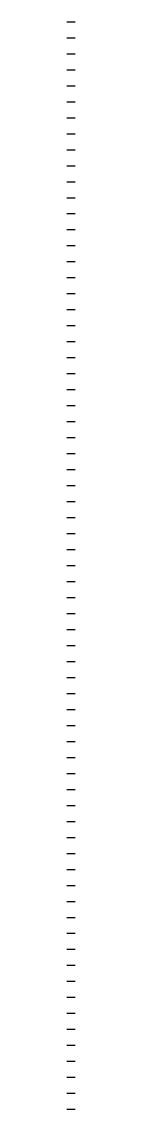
# Model space of a CAD drawing. Extents: x -13000 to 3070, y -87 to 17865.
# Drawn here: x -13000 to -12999, y 0 to 136 of the extents above; entities that cross this region are included whole.
import ezdxf

# ---------------------------------------------------------------- set-up
doc = ezdxf.new("R2010")
doc.units = 0
for name, color, linetype in [('5', 5, 'Continuous'), ('BARRA DE ANCORAGEM', 7, 'Continuous'), ('barrote', 126, 'Continuous'), ('CARIMBO', 255, 'Continuous'), ('CONCRETO', 251, 'Continuous'), ('COTA', 241, 'Continuous'), ('Demarcação 1', 7, 'Continuous'), ('Demarcação 2', 7, 'Continuous'), ('detalhes', 7, 'Continuous'), ('Escoras', 224, 'Continuous'), ('Forcador', 224, 'Continuous'), ('GARFOS', 7, 'Continuous'), ('Hachura', 251, 'Continuous'), ('Laje_Perimetro', 7, 'Continuous'), ('Madeira', 126, 'Continuous'), ('material do compensado', 7, 'Continuous'), ('NOMENCLATURA', 7, 'Continuous'), ('Painéis', 200, 'Continuous'), ('Perfil Metálico', 150, 'Continuous'), ('presilha', 224, 'Continuous'), ('SARR_2.2x10', 7, 'Continuous'), ('SARR_3.5x7', 81, 'Continuous'), ('SARR_EDITAR', 7, 'Continuous'), ('SARRAFO DE PRESSAO', 7, 'Continuous'), ('TENSOR', 224, 'Continuous'), ('texto', 7, 'Continuous')]:
    doc.layers.add(name, color=color, linetype=linetype)

msp = doc.modelspace()

# ---------------------------------------------------------------- linework, layer by layer
for p, q in [((-13000, 136), (-12999, 136)), ((-13000, 134), (-12999, 134)), ((-13000, 132), (-12999, 132)), ((-13000, 130), (-12999, 130)), ((-13000, 128), (-12999, 128)), ((-13000, 126), (-12999, 126)), ((-13000, 124), (-12999, 124)), ((-13000, 122), (-12999, 122)), ((-13000, 120), (-12999, 120)), ((-13000, 118), (-12999, 118)), ((-13000, 116), (-12999, 116)), ((-13000, 114), (-12999, 114)), ((-13000, 112), (-12999, 112)), ((-13000, 110), (-12999, 110)), ((-13000, 108), (-12999, 108)), ((-13000, 106), (-12999, 106)), ((-13000, 104), (-12999, 104)), ((-13000, 102), (-12999, 102)), ((-13000, 100), (-12999, 100)), ((-13000, 98), (-12999, 98)), ((-13000, 96), (-12999, 96)), ((-13000, 94), (-12999, 94)), ((-13000, 92), (-12999, 92)), ((-13000, 90), (-12999, 90)), ((-13000, 88), (-12999, 88)), ((-13000, 86), (-12999, 86)), ((-13000, 84), (-12999, 84)), ((-13000, 82), (-12999, 82)), ((-13000, 80), (-12999, 80)), ((-13000, 78), (-12999, 78)), ((-13000, 76), (-12999, 76)), ((-13000, 74), (-12999, 74)), ((-13000, 72), (-12999, 72)), ((-13000, 70), (-12999, 70)), ((-13000, 68), (-12999, 68)), ((-13000, 66), (-12999, 66)), ((-13000, 64), (-12999, 64)), ((-13000, 62), (-12999, 62)), ((-13000, 60), (-12999, 60)), ((-13000, 58), (-12999, 58)), ((-13000, 56), (-12999, 56)), ((-13000, 54), (-12999, 54)), ((-13000, 52), (-12999, 52)), ((-13000, 50), (-12999, 50)), ((-13000, 48), (-12999, 48)), ((-13000, 46), (-12999, 46)), ((-13000, 44), (-12999, 44)), ((-13000, 42), (-12999, 42)), ((-13000, 40), (-12999, 40)), ((-13000, 38), (-12999, 38)), ((-13000, 36), (-12999, 36)), ((-13000, 34), (-12999, 34)), ((-13000, 32), (-12999, 32)), ((-13000, 30), (-12999, 30)), ((-13000, 28), (-12999, 28)), ((-13000, 26), (-12999, 26)), ((-13000, 24), (-12999, 24)), ((-13000, 22), (-12999, 22)), ((-13000, 20), (-12999, 20)), ((-13000, 18), (-12999, 18)), ((-13000, 16), (-12999, 16)), ((-13000, 14), (-12999, 14)), ((-13000, 12), (-12999, 12)), ((-13000, 10), (-12999, 10)), ((-13000, 8), (-12999, 8)), ((-13000, 6), (-12999, 6)), ((-13000, 4), (-12999, 4)), ((-13000, 2), (-12999, 2)), ((-13000, 0), (-12999, 0))]:
    msp.add_line(p, q)
at = {"layer": '5'}
for p, q in [((-13000, 136), (-12999, 136)), ((-13000, 134), (-12999, 134)), ((-13000, 132), (-12999, 132)), ((-13000, 130), (-12999, 130)), ((-13000, 128), (-12999, 128)), ((-13000, 126), (-12999, 126)), ((-13000, 124), (-12999, 124)), ((-13000, 122), (-12999, 122)), ((-13000, 120), (-12999, 120)), ((-13000, 118), (-12999, 118)), ((-13000, 116), (-12999, 116)), ((-13000, 114), (-12999, 114)), ((-13000, 112), (-12999, 112)), ((-13000, 110), (-12999, 110)), ((-13000, 108), (-12999, 108)), ((-13000, 106), (-12999, 106)), ((-13000, 104), (-12999, 104)), ((-13000, 102), (-12999, 102)), ((-13000, 100), (-12999, 100)), ((-13000, 98), (-12999, 98)), ((-13000, 96), (-12999, 96)), ((-13000, 94), (-12999, 94)), ((-13000, 92), (-12999, 92)), ((-13000, 90), (-12999, 90)), ((-13000, 88), (-12999, 88)), ((-13000, 86), (-12999, 86)), ((-13000, 84), (-12999, 84)), ((-13000, 82), (-12999, 82)), ((-13000, 80), (-12999, 80)), ((-13000, 78), (-12999, 78)), ((-13000, 76), (-12999, 76)), ((-13000, 74), (-12999, 74)), ((-13000, 72), (-12999, 72)), ((-13000, 70), (-12999, 70)), ((-13000, 68), (-12999, 68)), ((-13000, 66), (-12999, 66)), ((-13000, 64), (-12999, 64)), ((-13000, 62), (-12999, 62)), ((-13000, 60), (-12999, 60)), ((-13000, 58), (-12999, 58)), ((-13000, 56), (-12999, 56)), ((-13000, 54), (-12999, 54)), ((-13000, 52), (-12999, 52)), ((-13000, 50), (-12999, 50)), ((-13000, 48), (-12999, 48)), ((-13000, 46), (-12999, 46)), ((-13000, 44), (-12999, 44)), ((-13000, 42), (-12999, 42)), ((-13000, 40), (-12999, 40)), ((-13000, 38), (-12999, 38)), ((-13000, 36), (-12999, 36)), ((-13000, 34), (-12999, 34)), ((-13000, 32), (-12999, 32)), ((-13000, 30), (-12999, 30)), ((-13000, 28), (-12999, 28)), ((-13000, 26), (-12999, 26)), ((-13000, 24), (-12999, 24)), ((-13000, 22), (-12999, 22)), ((-13000, 20), (-12999, 20)), ((-13000, 18), (-12999, 18)), ((-13000, 16), (-12999, 16)), ((-13000, 14), (-12999, 14)), ((-13000, 12), (-12999, 12)), ((-13000, 10), (-12999, 10)), ((-13000, 8), (-12999, 8)), ((-13000, 6), (-12999, 6)), ((-13000, 4), (-12999, 4)), ((-13000, 2), (-12999, 2)), ((-13000, 0), (-12999, 0))]:
    msp.add_line(p, q, dxfattribs=at)
at = {"layer": 'BARRA DE ANCORAGEM'}
for p, q in [((-13000, 44), (-12999, 44)), ((-13000, 42), (-12999, 42)), ((-13000, 40), (-12999, 40)), ((-13000, 38), (-12999, 38)), ((-13000, 36), (-12999, 36)), ((-13000, 34), (-12999, 34)), ((-13000, 32), (-12999, 32)), ((-13000, 30), (-12999, 30)), ((-13000, 28), (-12999, 28)), ((-13000, 26), (-12999, 26)), ((-13000, 24), (-12999, 24)), ((-13000, 22), (-12999, 22)), ((-13000, 20), (-12999, 20)), ((-13000, 18), (-12999, 18)), ((-13000, 16), (-12999, 16)), ((-13000, 14), (-12999, 14)), ((-13000, 12), (-12999, 12)), ((-13000, 10), (-12999, 10)), ((-13000, 8), (-12999, 8)), ((-13000, 6), (-12999, 6)), ((-13000, 4), (-12999, 4)), ((-13000, 2), (-12999, 2)), ((-13000, 0), (-12999, 0))]:
    msp.add_line(p, q, dxfattribs=at)
at = {"layer": 'barrote'}
for p, q in [((-13000, 50), (-12999, 50)), ((-13000, 48), (-12999, 48)), ((-13000, 46), (-12999, 46)), ((-13000, 44), (-12999, 44)), ((-13000, 42), (-12999, 42)), ((-13000, 40), (-12999, 40)), ((-13000, 38), (-12999, 38)), ((-13000, 36), (-12999, 36)), ((-13000, 34), (-12999, 34)), ((-13000, 32), (-12999, 32)), ((-13000, 30), (-12999, 30)), ((-13000, 28), (-12999, 28)), ((-13000, 26), (-12999, 26)), ((-13000, 24), (-12999, 24)), ((-13000, 22), (-12999, 22)), ((-13000, 20), (-12999, 20)), ((-13000, 18), (-12999, 18)), ((-13000, 16), (-12999, 16)), ((-13000, 14), (-12999, 14)), ((-13000, 12), (-12999, 12)), ((-13000, 10), (-12999, 10)), ((-13000, 8), (-12999, 8)), ((-13000, 6), (-12999, 6)), ((-13000, 4), (-12999, 4)), ((-13000, 2), (-12999, 2)), ((-13000, 0), (-12999, 0))]:
    msp.add_line(p, q, dxfattribs=at)
at = {"layer": 'CARIMBO'}
for p, q in [((-13000, 136), (-12999, 136)), ((-13000, 134), (-12999, 134)), ((-13000, 132), (-12999, 132)), ((-13000, 130), (-12999, 130)), ((-13000, 128), (-12999, 128)), ((-13000, 126), (-12999, 126)), ((-13000, 124), (-12999, 124)), ((-13000, 122), (-12999, 122)), ((-13000, 120), (-12999, 120)), ((-13000, 118), (-12999, 118)), ((-13000, 116), (-12999, 116)), ((-13000, 114), (-12999, 114)), ((-13000, 112), (-12999, 112)), ((-13000, 110), (-12999, 110)), ((-13000, 108), (-12999, 108)), ((-13000, 106), (-12999, 106)), ((-13000, 104), (-12999, 104)), ((-13000, 102), (-12999, 102)), ((-13000, 100), (-12999, 100)), ((-13000, 98), (-12999, 98)), ((-13000, 96), (-12999, 96)), ((-13000, 94), (-12999, 94)), ((-13000, 92), (-12999, 92)), ((-13000, 90), (-12999, 90)), ((-13000, 88), (-12999, 88)), ((-13000, 86), (-12999, 86)), ((-13000, 84), (-12999, 84)), ((-13000, 82), (-12999, 82)), ((-13000, 80), (-12999, 80)), ((-13000, 78), (-12999, 78)), ((-13000, 76), (-12999, 76)), ((-13000, 74), (-12999, 74)), ((-13000, 72), (-12999, 72)), ((-13000, 70), (-12999, 70)), ((-13000, 68), (-12999, 68)), ((-13000, 66), (-12999, 66)), ((-13000, 64), (-12999, 64)), ((-13000, 62), (-12999, 62)), ((-13000, 60), (-12999, 60)), ((-13000, 58), (-12999, 58)), ((-13000, 56), (-12999, 56)), ((-13000, 54), (-12999, 54)), ((-13000, 52), (-12999, 52)), ((-13000, 50), (-12999, 50)), ((-13000, 48), (-12999, 48)), ((-13000, 46), (-12999, 46)), ((-13000, 44), (-12999, 44)), ((-13000, 42), (-12999, 42)), ((-13000, 40), (-12999, 40)), ((-13000, 38), (-12999, 38)), ((-13000, 36), (-12999, 36)), ((-13000, 34), (-12999, 34)), ((-13000, 32), (-12999, 32)), ((-13000, 30), (-12999, 30)), ((-13000, 28), (-12999, 28)), ((-13000, 26), (-12999, 26)), ((-13000, 24), (-12999, 24)), ((-13000, 22), (-12999, 22)), ((-13000, 20), (-12999, 20)), ((-13000, 18), (-12999, 18)), ((-13000, 16), (-12999, 16)), ((-13000, 14), (-12999, 14)), ((-13000, 12), (-12999, 12)), ((-13000, 10), (-12999, 10)), ((-13000, 8), (-12999, 8)), ((-13000, 6), (-12999, 6)), ((-13000, 4), (-12999, 4)), ((-13000, 2), (-12999, 2)), ((-13000, 0), (-12999, 0))]:
    msp.add_line(p, q, dxfattribs=at)
at = {"layer": 'CONCRETO'}
for p, q in [((-13000, 136), (-12999, 136)), ((-13000, 134), (-12999, 134)), ((-13000, 132), (-12999, 132)), ((-13000, 130), (-12999, 130)), ((-13000, 128), (-12999, 128)), ((-13000, 126), (-12999, 126)), ((-13000, 124), (-12999, 124)), ((-13000, 122), (-12999, 122)), ((-13000, 120), (-12999, 120)), ((-13000, 118), (-12999, 118)), ((-13000, 116), (-12999, 116)), ((-13000, 114), (-12999, 114)), ((-13000, 112), (-12999, 112)), ((-13000, 110), (-12999, 110)), ((-13000, 108), (-12999, 108)), ((-13000, 106), (-12999, 106)), ((-13000, 104), (-12999, 104)), ((-13000, 102), (-12999, 102)), ((-13000, 100), (-12999, 100)), ((-13000, 98), (-12999, 98)), ((-13000, 96), (-12999, 96)), ((-13000, 94), (-12999, 94)), ((-13000, 92), (-12999, 92)), ((-13000, 90), (-12999, 90)), ((-13000, 88), (-12999, 88)), ((-13000, 86), (-12999, 86)), ((-13000, 84), (-12999, 84)), ((-13000, 82), (-12999, 82)), ((-13000, 80), (-12999, 80)), ((-13000, 78), (-12999, 78)), ((-13000, 76), (-12999, 76)), ((-13000, 74), (-12999, 74)), ((-13000, 72), (-12999, 72)), ((-13000, 70), (-12999, 70)), ((-13000, 68), (-12999, 68)), ((-13000, 66), (-12999, 66)), ((-13000, 64), (-12999, 64)), ((-13000, 62), (-12999, 62)), ((-13000, 60), (-12999, 60)), ((-13000, 58), (-12999, 58)), ((-13000, 56), (-12999, 56)), ((-13000, 54), (-12999, 54)), ((-13000, 52), (-12999, 52)), ((-13000, 50), (-12999, 50)), ((-13000, 48), (-12999, 48)), ((-13000, 46), (-12999, 46)), ((-13000, 44), (-12999, 44)), ((-13000, 42), (-12999, 42)), ((-13000, 40), (-12999, 40)), ((-13000, 38), (-12999, 38)), ((-13000, 36), (-12999, 36)), ((-13000, 34), (-12999, 34)), ((-13000, 32), (-12999, 32)), ((-13000, 30), (-12999, 30)), ((-13000, 28), (-12999, 28)), ((-13000, 26), (-12999, 26)), ((-13000, 24), (-12999, 24)), ((-13000, 22), (-12999, 22)), ((-13000, 20), (-12999, 20)), ((-13000, 18), (-12999, 18)), ((-13000, 16), (-12999, 16)), ((-13000, 14), (-12999, 14)), ((-13000, 12), (-12999, 12)), ((-13000, 10), (-12999, 10)), ((-13000, 8), (-12999, 8)), ((-13000, 6), (-12999, 6)), ((-13000, 4), (-12999, 4)), ((-13000, 2), (-12999, 2)), ((-13000, 0), (-12999, 0))]:
    msp.add_line(p, q, dxfattribs=at)
at = {"layer": 'COTA'}
for p, q in [((-13000, 136), (-12999, 136)), ((-13000, 134), (-12999, 134)), ((-13000, 132), (-12999, 132)), ((-13000, 130), (-12999, 130)), ((-13000, 128), (-12999, 128)), ((-13000, 126), (-12999, 126)), ((-13000, 124), (-12999, 124)), ((-13000, 122), (-12999, 122)), ((-13000, 120), (-12999, 120)), ((-13000, 118), (-12999, 118)), ((-13000, 116), (-12999, 116)), ((-13000, 114), (-12999, 114)), ((-13000, 112), (-12999, 112)), ((-13000, 110), (-12999, 110)), ((-13000, 108), (-12999, 108)), ((-13000, 106), (-12999, 106)), ((-13000, 104), (-12999, 104)), ((-13000, 102), (-12999, 102)), ((-13000, 100), (-12999, 100)), ((-13000, 98), (-12999, 98)), ((-13000, 96), (-12999, 96)), ((-13000, 94), (-12999, 94)), ((-13000, 92), (-12999, 92)), ((-13000, 90), (-12999, 90)), ((-13000, 88), (-12999, 88)), ((-13000, 86), (-12999, 86)), ((-13000, 84), (-12999, 84)), ((-13000, 82), (-12999, 82)), ((-13000, 80), (-12999, 80)), ((-13000, 78), (-12999, 78)), ((-13000, 76), (-12999, 76)), ((-13000, 74), (-12999, 74)), ((-13000, 72), (-12999, 72)), ((-13000, 70), (-12999, 70)), ((-13000, 68), (-12999, 68)), ((-13000, 66), (-12999, 66)), ((-13000, 64), (-12999, 64)), ((-13000, 62), (-12999, 62)), ((-13000, 60), (-12999, 60)), ((-13000, 58), (-12999, 58)), ((-13000, 56), (-12999, 56)), ((-13000, 54), (-12999, 54)), ((-13000, 52), (-12999, 52)), ((-13000, 50), (-12999, 50)), ((-13000, 48), (-12999, 48)), ((-13000, 46), (-12999, 46)), ((-13000, 44), (-12999, 44)), ((-13000, 42), (-12999, 42)), ((-13000, 40), (-12999, 40)), ((-13000, 38), (-12999, 38)), ((-13000, 36), (-12999, 36)), ((-13000, 34), (-12999, 34)), ((-13000, 32), (-12999, 32)), ((-13000, 30), (-12999, 30)), ((-13000, 28), (-12999, 28)), ((-13000, 26), (-12999, 26)), ((-13000, 24), (-12999, 24)), ((-13000, 22), (-12999, 22)), ((-13000, 20), (-12999, 20)), ((-13000, 18), (-12999, 18)), ((-13000, 16), (-12999, 16)), ((-13000, 14), (-12999, 14)), ((-13000, 12), (-12999, 12)), ((-13000, 10), (-12999, 10)), ((-13000, 8), (-12999, 8)), ((-13000, 6), (-12999, 6)), ((-13000, 4), (-12999, 4)), ((-13000, 2), (-12999, 2)), ((-13000, 0), (-12999, 0))]:
    msp.add_line(p, q, dxfattribs=at)
at = {"layer": 'Demarcação 1'}
for p, q in [((-13000, 10), (-12999, 10)), ((-13000, 8), (-12999, 8)), ((-13000, 6), (-12999, 6)), ((-13000, 4), (-12999, 4)), ((-13000, 2), (-12999, 2)), ((-13000, 0), (-12999, 0))]:
    msp.add_line(p, q, dxfattribs=at)
at = {"layer": 'Demarcação 2'}
for p, q in [((-13000, 28), (-12999, 28)), ((-13000, 26), (-12999, 26)), ((-13000, 24), (-12999, 24)), ((-13000, 22), (-12999, 22)), ((-13000, 20), (-12999, 20)), ((-13000, 18), (-12999, 18)), ((-13000, 16), (-12999, 16)), ((-13000, 14), (-12999, 14)), ((-13000, 12), (-12999, 12)), ((-13000, 10), (-12999, 10)), ((-13000, 8), (-12999, 8)), ((-13000, 6), (-12999, 6)), ((-13000, 4), (-12999, 4)), ((-13000, 2), (-12999, 2)), ((-13000, 0), (-12999, 0))]:
    msp.add_line(p, q, dxfattribs=at)
at = {"layer": 'detalhes'}
for p, q in [((-13000, 136), (-12999, 136)), ((-13000, 134), (-12999, 134)), ((-13000, 132), (-12999, 132)), ((-13000, 130), (-12999, 130)), ((-13000, 128), (-12999, 128)), ((-13000, 126), (-12999, 126)), ((-13000, 124), (-12999, 124)), ((-13000, 122), (-12999, 122)), ((-13000, 120), (-12999, 120)), ((-13000, 118), (-12999, 118)), ((-13000, 116), (-12999, 116)), ((-13000, 114), (-12999, 114)), ((-13000, 112), (-12999, 112)), ((-13000, 110), (-12999, 110)), ((-13000, 108), (-12999, 108)), ((-13000, 106), (-12999, 106)), ((-13000, 104), (-12999, 104)), ((-13000, 102), (-12999, 102)), ((-13000, 100), (-12999, 100)), ((-13000, 98), (-12999, 98)), ((-13000, 96), (-12999, 96)), ((-13000, 94), (-12999, 94)), ((-13000, 92), (-12999, 92)), ((-13000, 90), (-12999, 90)), ((-13000, 88), (-12999, 88)), ((-13000, 86), (-12999, 86)), ((-13000, 84), (-12999, 84)), ((-13000, 82), (-12999, 82)), ((-13000, 80), (-12999, 80)), ((-13000, 78), (-12999, 78)), ((-13000, 76), (-12999, 76)), ((-13000, 74), (-12999, 74)), ((-13000, 72), (-12999, 72)), ((-13000, 70), (-12999, 70)), ((-13000, 68), (-12999, 68)), ((-13000, 66), (-12999, 66)), ((-13000, 64), (-12999, 64)), ((-13000, 62), (-12999, 62)), ((-13000, 60), (-12999, 60)), ((-13000, 58), (-12999, 58)), ((-13000, 56), (-12999, 56)), ((-13000, 54), (-12999, 54)), ((-13000, 52), (-12999, 52)), ((-13000, 50), (-12999, 50)), ((-13000, 48), (-12999, 48)), ((-13000, 46), (-12999, 46)), ((-13000, 44), (-12999, 44)), ((-13000, 42), (-12999, 42)), ((-13000, 40), (-12999, 40)), ((-13000, 38), (-12999, 38)), ((-13000, 36), (-12999, 36)), ((-13000, 34), (-12999, 34)), ((-13000, 32), (-12999, 32)), ((-13000, 30), (-12999, 30)), ((-13000, 28), (-12999, 28)), ((-13000, 26), (-12999, 26)), ((-13000, 24), (-12999, 24)), ((-13000, 22), (-12999, 22)), ((-13000, 20), (-12999, 20)), ((-13000, 18), (-12999, 18)), ((-13000, 16), (-12999, 16)), ((-13000, 14), (-12999, 14)), ((-13000, 12), (-12999, 12)), ((-13000, 10), (-12999, 10)), ((-13000, 8), (-12999, 8)), ((-13000, 6), (-12999, 6)), ((-13000, 4), (-12999, 4)), ((-13000, 2), (-12999, 2)), ((-13000, 0), (-12999, 0))]:
    msp.add_line(p, q, dxfattribs=at)
at = {"layer": 'Escoras'}
for p, q in [((-13000, 70), (-12999, 70)), ((-13000, 68), (-12999, 68)), ((-13000, 66), (-12999, 66)), ((-13000, 64), (-12999, 64)), ((-13000, 62), (-12999, 62)), ((-13000, 60), (-12999, 60)), ((-13000, 58), (-12999, 58)), ((-13000, 56), (-12999, 56)), ((-13000, 54), (-12999, 54)), ((-13000, 52), (-12999, 52)), ((-13000, 50), (-12999, 50)), ((-13000, 48), (-12999, 48)), ((-13000, 46), (-12999, 46)), ((-13000, 44), (-12999, 44)), ((-13000, 42), (-12999, 42)), ((-13000, 40), (-12999, 40)), ((-13000, 38), (-12999, 38)), ((-13000, 36), (-12999, 36)), ((-13000, 34), (-12999, 34)), ((-13000, 32), (-12999, 32)), ((-13000, 30), (-12999, 30)), ((-13000, 28), (-12999, 28)), ((-13000, 26), (-12999, 26)), ((-13000, 24), (-12999, 24)), ((-13000, 22), (-12999, 22)), ((-13000, 20), (-12999, 20)), ((-13000, 18), (-12999, 18)), ((-13000, 16), (-12999, 16)), ((-13000, 14), (-12999, 14)), ((-13000, 12), (-12999, 12)), ((-13000, 10), (-12999, 10)), ((-13000, 8), (-12999, 8)), ((-13000, 6), (-12999, 6)), ((-13000, 4), (-12999, 4)), ((-13000, 2), (-12999, 2)), ((-13000, 0), (-12999, 0))]:
    msp.add_line(p, q, dxfattribs=at)
at = {"layer": 'Forcador'}
for p, q in [((-13000, 136), (-12999, 136)), ((-13000, 134), (-12999, 134)), ((-13000, 132), (-12999, 132)), ((-13000, 130), (-12999, 130)), ((-13000, 128), (-12999, 128)), ((-13000, 126), (-12999, 126)), ((-13000, 124), (-12999, 124)), ((-13000, 122), (-12999, 122)), ((-13000, 120), (-12999, 120)), ((-13000, 118), (-12999, 118)), ((-13000, 116), (-12999, 116)), ((-13000, 114), (-12999, 114)), ((-13000, 112), (-12999, 112)), ((-13000, 110), (-12999, 110)), ((-13000, 108), (-12999, 108)), ((-13000, 106), (-12999, 106)), ((-13000, 104), (-12999, 104)), ((-13000, 102), (-12999, 102)), ((-13000, 100), (-12999, 100)), ((-13000, 98), (-12999, 98)), ((-13000, 96), (-12999, 96)), ((-13000, 94), (-12999, 94)), ((-13000, 92), (-12999, 92)), ((-13000, 90), (-12999, 90)), ((-13000, 88), (-12999, 88)), ((-13000, 86), (-12999, 86)), ((-13000, 84), (-12999, 84)), ((-13000, 82), (-12999, 82)), ((-13000, 80), (-12999, 80)), ((-13000, 78), (-12999, 78)), ((-13000, 76), (-12999, 76)), ((-13000, 74), (-12999, 74)), ((-13000, 72), (-12999, 72)), ((-13000, 70), (-12999, 70)), ((-13000, 68), (-12999, 68)), ((-13000, 66), (-12999, 66)), ((-13000, 64), (-12999, 64)), ((-13000, 62), (-12999, 62)), ((-13000, 60), (-12999, 60)), ((-13000, 58), (-12999, 58)), ((-13000, 56), (-12999, 56)), ((-13000, 54), (-12999, 54)), ((-13000, 52), (-12999, 52)), ((-13000, 50), (-12999, 50)), ((-13000, 48), (-12999, 48)), ((-13000, 46), (-12999, 46)), ((-13000, 44), (-12999, 44)), ((-13000, 42), (-12999, 42)), ((-13000, 40), (-12999, 40)), ((-13000, 38), (-12999, 38)), ((-13000, 36), (-12999, 36)), ((-13000, 34), (-12999, 34)), ((-13000, 32), (-12999, 32)), ((-13000, 30), (-12999, 30)), ((-13000, 28), (-12999, 28)), ((-13000, 26), (-12999, 26)), ((-13000, 24), (-12999, 24)), ((-13000, 22), (-12999, 22)), ((-13000, 20), (-12999, 20)), ((-13000, 18), (-12999, 18)), ((-13000, 16), (-12999, 16)), ((-13000, 14), (-12999, 14)), ((-13000, 12), (-12999, 12)), ((-13000, 10), (-12999, 10)), ((-13000, 8), (-12999, 8)), ((-13000, 6), (-12999, 6)), ((-13000, 4), (-12999, 4)), ((-13000, 2), (-12999, 2)), ((-13000, 0), (-12999, 0))]:
    msp.add_line(p, q, dxfattribs=at)
at = {"layer": 'GARFOS'}
for p, q in [((-13000, 100), (-12999, 100)), ((-13000, 98), (-12999, 98)), ((-13000, 96), (-12999, 96)), ((-13000, 94), (-12999, 94)), ((-13000, 92), (-12999, 92)), ((-13000, 90), (-12999, 90)), ((-13000, 88), (-12999, 88)), ((-13000, 86), (-12999, 86)), ((-13000, 84), (-12999, 84)), ((-13000, 82), (-12999, 82)), ((-13000, 80), (-12999, 80)), ((-13000, 78), (-12999, 78)), ((-13000, 76), (-12999, 76)), ((-13000, 74), (-12999, 74)), ((-13000, 72), (-12999, 72)), ((-13000, 70), (-12999, 70)), ((-13000, 68), (-12999, 68)), ((-13000, 66), (-12999, 66)), ((-13000, 64), (-12999, 64)), ((-13000, 62), (-12999, 62)), ((-13000, 60), (-12999, 60)), ((-13000, 58), (-12999, 58)), ((-13000, 56), (-12999, 56)), ((-13000, 54), (-12999, 54)), ((-13000, 52), (-12999, 52)), ((-13000, 50), (-12999, 50)), ((-13000, 48), (-12999, 48)), ((-13000, 46), (-12999, 46)), ((-13000, 44), (-12999, 44)), ((-13000, 42), (-12999, 42)), ((-13000, 40), (-12999, 40)), ((-13000, 38), (-12999, 38)), ((-13000, 36), (-12999, 36)), ((-13000, 34), (-12999, 34)), ((-13000, 32), (-12999, 32)), ((-13000, 30), (-12999, 30)), ((-13000, 28), (-12999, 28)), ((-13000, 26), (-12999, 26)), ((-13000, 24), (-12999, 24)), ((-13000, 22), (-12999, 22)), ((-13000, 20), (-12999, 20)), ((-13000, 18), (-12999, 18)), ((-13000, 16), (-12999, 16)), ((-13000, 14), (-12999, 14)), ((-13000, 12), (-12999, 12)), ((-13000, 10), (-12999, 10)), ((-13000, 8), (-12999, 8)), ((-13000, 6), (-12999, 6)), ((-13000, 4), (-12999, 4)), ((-13000, 2), (-12999, 2)), ((-13000, 0), (-12999, 0))]:
    msp.add_line(p, q, dxfattribs=at)
at = {"layer": 'Hachura'}
for p, q in [((-13000, 136), (-12999, 136)), ((-13000, 134), (-12999, 134)), ((-13000, 132), (-12999, 132)), ((-13000, 130), (-12999, 130)), ((-13000, 128), (-12999, 128)), ((-13000, 126), (-12999, 126)), ((-13000, 124), (-12999, 124)), ((-13000, 122), (-12999, 122)), ((-13000, 120), (-12999, 120)), ((-13000, 118), (-12999, 118)), ((-13000, 116), (-12999, 116)), ((-13000, 114), (-12999, 114)), ((-13000, 112), (-12999, 112)), ((-13000, 110), (-12999, 110)), ((-13000, 108), (-12999, 108)), ((-13000, 106), (-12999, 106)), ((-13000, 104), (-12999, 104)), ((-13000, 102), (-12999, 102)), ((-13000, 100), (-12999, 100)), ((-13000, 98), (-12999, 98)), ((-13000, 96), (-12999, 96)), ((-13000, 94), (-12999, 94)), ((-13000, 92), (-12999, 92)), ((-13000, 90), (-12999, 90)), ((-13000, 88), (-12999, 88)), ((-13000, 86), (-12999, 86)), ((-13000, 84), (-12999, 84)), ((-13000, 82), (-12999, 82)), ((-13000, 80), (-12999, 80)), ((-13000, 78), (-12999, 78)), ((-13000, 76), (-12999, 76)), ((-13000, 74), (-12999, 74)), ((-13000, 72), (-12999, 72)), ((-13000, 70), (-12999, 70)), ((-13000, 68), (-12999, 68)), ((-13000, 66), (-12999, 66)), ((-13000, 64), (-12999, 64)), ((-13000, 62), (-12999, 62)), ((-13000, 60), (-12999, 60)), ((-13000, 58), (-12999, 58)), ((-13000, 56), (-12999, 56)), ((-13000, 54), (-12999, 54)), ((-13000, 52), (-12999, 52)), ((-13000, 50), (-12999, 50)), ((-13000, 48), (-12999, 48)), ((-13000, 46), (-12999, 46)), ((-13000, 44), (-12999, 44)), ((-13000, 42), (-12999, 42)), ((-13000, 40), (-12999, 40)), ((-13000, 38), (-12999, 38)), ((-13000, 36), (-12999, 36)), ((-13000, 34), (-12999, 34)), ((-13000, 32), (-12999, 32)), ((-13000, 30), (-12999, 30)), ((-13000, 28), (-12999, 28)), ((-13000, 26), (-12999, 26)), ((-13000, 24), (-12999, 24)), ((-13000, 22), (-12999, 22)), ((-13000, 20), (-12999, 20)), ((-13000, 18), (-12999, 18)), ((-13000, 16), (-12999, 16)), ((-13000, 14), (-12999, 14)), ((-13000, 12), (-12999, 12)), ((-13000, 10), (-12999, 10)), ((-13000, 8), (-12999, 8)), ((-13000, 6), (-12999, 6)), ((-13000, 4), (-12999, 4)), ((-13000, 2), (-12999, 2)), ((-13000, 0), (-12999, 0))]:
    msp.add_line(p, q, dxfattribs=at)
at = {"layer": 'Laje_Perimetro'}
for p, q in [((-13000, 52), (-12999, 52)), ((-13000, 50), (-12999, 50)), ((-13000, 48), (-12999, 48)), ((-13000, 46), (-12999, 46)), ((-13000, 44), (-12999, 44)), ((-13000, 42), (-12999, 42)), ((-13000, 40), (-12999, 40)), ((-13000, 38), (-12999, 38)), ((-13000, 36), (-12999, 36)), ((-13000, 34), (-12999, 34)), ((-13000, 32), (-12999, 32)), ((-13000, 30), (-12999, 30)), ((-13000, 28), (-12999, 28)), ((-13000, 26), (-12999, 26)), ((-13000, 24), (-12999, 24)), ((-13000, 22), (-12999, 22)), ((-13000, 20), (-12999, 20)), ((-13000, 18), (-12999, 18)), ((-13000, 16), (-12999, 16)), ((-13000, 14), (-12999, 14)), ((-13000, 12), (-12999, 12)), ((-13000, 10), (-12999, 10)), ((-13000, 8), (-12999, 8)), ((-13000, 6), (-12999, 6)), ((-13000, 4), (-12999, 4)), ((-13000, 2), (-12999, 2)), ((-13000, 0), (-12999, 0))]:
    msp.add_line(p, q, dxfattribs=at)
at = {"layer": 'Madeira'}
for p, q in [((-13000, 34), (-12999, 34)), ((-13000, 32), (-12999, 32)), ((-13000, 30), (-12999, 30)), ((-13000, 28), (-12999, 28)), ((-13000, 26), (-12999, 26)), ((-13000, 24), (-12999, 24)), ((-13000, 22), (-12999, 22)), ((-13000, 20), (-12999, 20)), ((-13000, 18), (-12999, 18)), ((-13000, 16), (-12999, 16)), ((-13000, 14), (-12999, 14)), ((-13000, 12), (-12999, 12)), ((-13000, 10), (-12999, 10)), ((-13000, 8), (-12999, 8)), ((-13000, 6), (-12999, 6)), ((-13000, 4), (-12999, 4)), ((-13000, 2), (-12999, 2)), ((-13000, 0), (-12999, 0))]:
    msp.add_line(p, q, dxfattribs=at)
at = {"layer": 'material do compensado'}
for p, q in [((-13000, 16), (-12999, 16)), ((-13000, 14), (-12999, 14)), ((-13000, 12), (-12999, 12)), ((-13000, 10), (-12999, 10)), ((-13000, 8), (-12999, 8)), ((-13000, 6), (-12999, 6)), ((-13000, 4), (-12999, 4)), ((-13000, 2), (-12999, 2)), ((-13000, 0), (-12999, 0))]:
    msp.add_line(p, q, dxfattribs=at)
at = {"layer": 'NOMENCLATURA'}
for p, q in [((-13000, 136), (-12999, 136)), ((-13000, 134), (-12999, 134)), ((-13000, 132), (-12999, 132)), ((-13000, 130), (-12999, 130)), ((-13000, 128), (-12999, 128)), ((-13000, 126), (-12999, 126)), ((-13000, 124), (-12999, 124)), ((-13000, 122), (-12999, 122)), ((-13000, 120), (-12999, 120)), ((-13000, 118), (-12999, 118)), ((-13000, 116), (-12999, 116)), ((-13000, 114), (-12999, 114)), ((-13000, 112), (-12999, 112)), ((-13000, 110), (-12999, 110)), ((-13000, 108), (-12999, 108)), ((-13000, 106), (-12999, 106)), ((-13000, 104), (-12999, 104)), ((-13000, 102), (-12999, 102)), ((-13000, 100), (-12999, 100)), ((-13000, 98), (-12999, 98)), ((-13000, 96), (-12999, 96)), ((-13000, 94), (-12999, 94)), ((-13000, 92), (-12999, 92)), ((-13000, 90), (-12999, 90)), ((-13000, 88), (-12999, 88)), ((-13000, 86), (-12999, 86)), ((-13000, 84), (-12999, 84)), ((-13000, 82), (-12999, 82)), ((-13000, 80), (-12999, 80)), ((-13000, 78), (-12999, 78)), ((-13000, 76), (-12999, 76)), ((-13000, 74), (-12999, 74)), ((-13000, 72), (-12999, 72)), ((-13000, 70), (-12999, 70)), ((-13000, 68), (-12999, 68)), ((-13000, 66), (-12999, 66)), ((-13000, 64), (-12999, 64)), ((-13000, 62), (-12999, 62)), ((-13000, 60), (-12999, 60)), ((-13000, 58), (-12999, 58)), ((-13000, 56), (-12999, 56)), ((-13000, 54), (-12999, 54)), ((-13000, 52), (-12999, 52)), ((-13000, 50), (-12999, 50)), ((-13000, 48), (-12999, 48)), ((-13000, 46), (-12999, 46)), ((-13000, 44), (-12999, 44)), ((-13000, 42), (-12999, 42)), ((-13000, 40), (-12999, 40)), ((-13000, 38), (-12999, 38)), ((-13000, 36), (-12999, 36)), ((-13000, 34), (-12999, 34)), ((-13000, 32), (-12999, 32)), ((-13000, 30), (-12999, 30)), ((-13000, 28), (-12999, 28)), ((-13000, 26), (-12999, 26)), ((-13000, 24), (-12999, 24)), ((-13000, 22), (-12999, 22)), ((-13000, 20), (-12999, 20)), ((-13000, 18), (-12999, 18)), ((-13000, 16), (-12999, 16)), ((-13000, 14), (-12999, 14)), ((-13000, 12), (-12999, 12)), ((-13000, 10), (-12999, 10)), ((-13000, 8), (-12999, 8)), ((-13000, 6), (-12999, 6)), ((-13000, 4), (-12999, 4)), ((-13000, 2), (-12999, 2)), ((-13000, 0), (-12999, 0))]:
    msp.add_line(p, q, dxfattribs=at)
at = {"layer": 'Painéis'}
for p, q in [((-13000, 136), (-12999, 136)), ((-13000, 134), (-12999, 134)), ((-13000, 132), (-12999, 132)), ((-13000, 130), (-12999, 130)), ((-13000, 128), (-12999, 128)), ((-13000, 126), (-12999, 126)), ((-13000, 124), (-12999, 124)), ((-13000, 122), (-12999, 122)), ((-13000, 120), (-12999, 120)), ((-13000, 118), (-12999, 118)), ((-13000, 116), (-12999, 116)), ((-13000, 114), (-12999, 114)), ((-13000, 112), (-12999, 112)), ((-13000, 110), (-12999, 110)), ((-13000, 108), (-12999, 108)), ((-13000, 106), (-12999, 106)), ((-13000, 104), (-12999, 104)), ((-13000, 102), (-12999, 102)), ((-13000, 100), (-12999, 100)), ((-13000, 98), (-12999, 98)), ((-13000, 96), (-12999, 96)), ((-13000, 94), (-12999, 94)), ((-13000, 92), (-12999, 92)), ((-13000, 90), (-12999, 90)), ((-13000, 88), (-12999, 88)), ((-13000, 86), (-12999, 86)), ((-13000, 84), (-12999, 84)), ((-13000, 82), (-12999, 82)), ((-13000, 80), (-12999, 80)), ((-13000, 78), (-12999, 78)), ((-13000, 76), (-12999, 76)), ((-13000, 74), (-12999, 74)), ((-13000, 72), (-12999, 72)), ((-13000, 70), (-12999, 70)), ((-13000, 68), (-12999, 68)), ((-13000, 66), (-12999, 66)), ((-13000, 64), (-12999, 64)), ((-13000, 62), (-12999, 62)), ((-13000, 60), (-12999, 60)), ((-13000, 58), (-12999, 58)), ((-13000, 56), (-12999, 56)), ((-13000, 54), (-12999, 54)), ((-13000, 52), (-12999, 52)), ((-13000, 50), (-12999, 50)), ((-13000, 48), (-12999, 48)), ((-13000, 46), (-12999, 46)), ((-13000, 44), (-12999, 44)), ((-13000, 42), (-12999, 42)), ((-13000, 40), (-12999, 40)), ((-13000, 38), (-12999, 38)), ((-13000, 36), (-12999, 36)), ((-13000, 34), (-12999, 34)), ((-13000, 32), (-12999, 32)), ((-13000, 30), (-12999, 30)), ((-13000, 28), (-12999, 28)), ((-13000, 26), (-12999, 26)), ((-13000, 24), (-12999, 24)), ((-13000, 22), (-12999, 22)), ((-13000, 20), (-12999, 20)), ((-13000, 18), (-12999, 18)), ((-13000, 16), (-12999, 16)), ((-13000, 14), (-12999, 14)), ((-13000, 12), (-12999, 12)), ((-13000, 10), (-12999, 10)), ((-13000, 8), (-12999, 8)), ((-13000, 6), (-12999, 6)), ((-13000, 4), (-12999, 4)), ((-13000, 2), (-12999, 2)), ((-13000, 0), (-12999, 0))]:
    msp.add_line(p, q, dxfattribs=at)
at = {"layer": 'Perfil Metálico'}
for p, q in [((-13000, 20), (-12999, 20)), ((-13000, 18), (-12999, 18)), ((-13000, 16), (-12999, 16)), ((-13000, 14), (-12999, 14)), ((-13000, 12), (-12999, 12)), ((-13000, 10), (-12999, 10)), ((-13000, 8), (-12999, 8)), ((-13000, 6), (-12999, 6)), ((-13000, 4), (-12999, 4)), ((-13000, 2), (-12999, 2)), ((-13000, 0), (-12999, 0))]:
    msp.add_line(p, q, dxfattribs=at)
at = {"layer": 'presilha'}
for p, q in [((-13000, 88), (-12999, 88)), ((-13000, 86), (-12999, 86)), ((-13000, 84), (-12999, 84)), ((-13000, 82), (-12999, 82)), ((-13000, 80), (-12999, 80)), ((-13000, 78), (-12999, 78)), ((-13000, 76), (-12999, 76)), ((-13000, 74), (-12999, 74)), ((-13000, 72), (-12999, 72)), ((-13000, 70), (-12999, 70)), ((-13000, 68), (-12999, 68)), ((-13000, 66), (-12999, 66)), ((-13000, 64), (-12999, 64)), ((-13000, 62), (-12999, 62)), ((-13000, 60), (-12999, 60)), ((-13000, 58), (-12999, 58)), ((-13000, 56), (-12999, 56)), ((-13000, 54), (-12999, 54)), ((-13000, 52), (-12999, 52)), ((-13000, 50), (-12999, 50)), ((-13000, 48), (-12999, 48)), ((-13000, 46), (-12999, 46)), ((-13000, 44), (-12999, 44)), ((-13000, 42), (-12999, 42)), ((-13000, 40), (-12999, 40)), ((-13000, 38), (-12999, 38)), ((-13000, 36), (-12999, 36)), ((-13000, 34), (-12999, 34)), ((-13000, 32), (-12999, 32)), ((-13000, 30), (-12999, 30)), ((-13000, 28), (-12999, 28)), ((-13000, 26), (-12999, 26)), ((-13000, 24), (-12999, 24)), ((-13000, 22), (-12999, 22)), ((-13000, 20), (-12999, 20)), ((-13000, 18), (-12999, 18)), ((-13000, 16), (-12999, 16)), ((-13000, 14), (-12999, 14)), ((-13000, 12), (-12999, 12)), ((-13000, 10), (-12999, 10)), ((-13000, 8), (-12999, 8)), ((-13000, 6), (-12999, 6)), ((-13000, 4), (-12999, 4)), ((-13000, 2), (-12999, 2)), ((-13000, 0), (-12999, 0))]:
    msp.add_line(p, q, dxfattribs=at)
at = {"layer": 'SARR_2.2x10'}
for p, q in [((-13000, 136), (-12999, 136)), ((-13000, 134), (-12999, 134)), ((-13000, 132), (-12999, 132)), ((-13000, 130), (-12999, 130)), ((-13000, 128), (-12999, 128)), ((-13000, 126), (-12999, 126)), ((-13000, 124), (-12999, 124)), ((-13000, 122), (-12999, 122)), ((-13000, 120), (-12999, 120)), ((-13000, 118), (-12999, 118)), ((-13000, 116), (-12999, 116)), ((-13000, 114), (-12999, 114)), ((-13000, 112), (-12999, 112)), ((-13000, 110), (-12999, 110)), ((-13000, 108), (-12999, 108)), ((-13000, 106), (-12999, 106)), ((-13000, 104), (-12999, 104)), ((-13000, 102), (-12999, 102)), ((-13000, 100), (-12999, 100)), ((-13000, 98), (-12999, 98)), ((-13000, 96), (-12999, 96)), ((-13000, 94), (-12999, 94)), ((-13000, 92), (-12999, 92)), ((-13000, 90), (-12999, 90)), ((-13000, 88), (-12999, 88)), ((-13000, 86), (-12999, 86)), ((-13000, 84), (-12999, 84)), ((-13000, 82), (-12999, 82)), ((-13000, 80), (-12999, 80)), ((-13000, 78), (-12999, 78)), ((-13000, 76), (-12999, 76)), ((-13000, 74), (-12999, 74)), ((-13000, 72), (-12999, 72)), ((-13000, 70), (-12999, 70)), ((-13000, 68), (-12999, 68)), ((-13000, 66), (-12999, 66)), ((-13000, 64), (-12999, 64)), ((-13000, 62), (-12999, 62)), ((-13000, 60), (-12999, 60)), ((-13000, 58), (-12999, 58)), ((-13000, 56), (-12999, 56)), ((-13000, 54), (-12999, 54)), ((-13000, 52), (-12999, 52)), ((-13000, 50), (-12999, 50)), ((-13000, 48), (-12999, 48)), ((-13000, 46), (-12999, 46)), ((-13000, 44), (-12999, 44)), ((-13000, 42), (-12999, 42)), ((-13000, 40), (-12999, 40)), ((-13000, 38), (-12999, 38)), ((-13000, 36), (-12999, 36)), ((-13000, 34), (-12999, 34)), ((-13000, 32), (-12999, 32)), ((-13000, 30), (-12999, 30)), ((-13000, 28), (-12999, 28)), ((-13000, 26), (-12999, 26)), ((-13000, 24), (-12999, 24)), ((-13000, 22), (-12999, 22)), ((-13000, 20), (-12999, 20)), ((-13000, 18), (-12999, 18)), ((-13000, 16), (-12999, 16)), ((-13000, 14), (-12999, 14)), ((-13000, 12), (-12999, 12)), ((-13000, 10), (-12999, 10)), ((-13000, 8), (-12999, 8)), ((-13000, 6), (-12999, 6)), ((-13000, 4), (-12999, 4)), ((-13000, 2), (-12999, 2)), ((-13000, 0), (-12999, 0))]:
    msp.add_line(p, q, dxfattribs=at)
at = {"layer": 'SARR_3.5x7'}
for p, q in [((-13000, 136), (-12999, 136)), ((-13000, 134), (-12999, 134)), ((-13000, 132), (-12999, 132)), ((-13000, 130), (-12999, 130)), ((-13000, 128), (-12999, 128)), ((-13000, 126), (-12999, 126)), ((-13000, 124), (-12999, 124)), ((-13000, 122), (-12999, 122)), ((-13000, 120), (-12999, 120)), ((-13000, 118), (-12999, 118)), ((-13000, 116), (-12999, 116)), ((-13000, 114), (-12999, 114)), ((-13000, 112), (-12999, 112)), ((-13000, 110), (-12999, 110)), ((-13000, 108), (-12999, 108)), ((-13000, 106), (-12999, 106)), ((-13000, 104), (-12999, 104)), ((-13000, 102), (-12999, 102)), ((-13000, 100), (-12999, 100)), ((-13000, 98), (-12999, 98)), ((-13000, 96), (-12999, 96)), ((-13000, 94), (-12999, 94)), ((-13000, 92), (-12999, 92)), ((-13000, 90), (-12999, 90)), ((-13000, 88), (-12999, 88)), ((-13000, 86), (-12999, 86)), ((-13000, 84), (-12999, 84)), ((-13000, 82), (-12999, 82)), ((-13000, 80), (-12999, 80)), ((-13000, 78), (-12999, 78)), ((-13000, 76), (-12999, 76)), ((-13000, 74), (-12999, 74)), ((-13000, 72), (-12999, 72)), ((-13000, 70), (-12999, 70)), ((-13000, 68), (-12999, 68)), ((-13000, 66), (-12999, 66)), ((-13000, 64), (-12999, 64)), ((-13000, 62), (-12999, 62)), ((-13000, 60), (-12999, 60)), ((-13000, 58), (-12999, 58)), ((-13000, 56), (-12999, 56)), ((-13000, 54), (-12999, 54)), ((-13000, 52), (-12999, 52)), ((-13000, 50), (-12999, 50)), ((-13000, 48), (-12999, 48)), ((-13000, 46), (-12999, 46)), ((-13000, 44), (-12999, 44)), ((-13000, 42), (-12999, 42)), ((-13000, 40), (-12999, 40)), ((-13000, 38), (-12999, 38)), ((-13000, 36), (-12999, 36)), ((-13000, 34), (-12999, 34)), ((-13000, 32), (-12999, 32)), ((-13000, 30), (-12999, 30)), ((-13000, 28), (-12999, 28)), ((-13000, 26), (-12999, 26)), ((-13000, 24), (-12999, 24)), ((-13000, 22), (-12999, 22)), ((-13000, 20), (-12999, 20)), ((-13000, 18), (-12999, 18)), ((-13000, 16), (-12999, 16)), ((-13000, 14), (-12999, 14)), ((-13000, 12), (-12999, 12)), ((-13000, 10), (-12999, 10)), ((-13000, 8), (-12999, 8)), ((-13000, 6), (-12999, 6)), ((-13000, 4), (-12999, 4)), ((-13000, 2), (-12999, 2)), ((-13000, 0), (-12999, 0))]:
    msp.add_line(p, q, dxfattribs=at)
at = {"layer": 'SARR_EDITAR'}
for p, q in [((-13000, 136), (-12999, 136)), ((-13000, 134), (-12999, 134)), ((-13000, 132), (-12999, 132)), ((-13000, 130), (-12999, 130)), ((-13000, 128), (-12999, 128)), ((-13000, 126), (-12999, 126)), ((-13000, 124), (-12999, 124)), ((-13000, 122), (-12999, 122)), ((-13000, 120), (-12999, 120)), ((-13000, 118), (-12999, 118)), ((-13000, 116), (-12999, 116)), ((-13000, 114), (-12999, 114)), ((-13000, 112), (-12999, 112)), ((-13000, 110), (-12999, 110)), ((-13000, 108), (-12999, 108)), ((-13000, 106), (-12999, 106)), ((-13000, 104), (-12999, 104)), ((-13000, 102), (-12999, 102)), ((-13000, 100), (-12999, 100)), ((-13000, 98), (-12999, 98)), ((-13000, 96), (-12999, 96)), ((-13000, 94), (-12999, 94)), ((-13000, 92), (-12999, 92)), ((-13000, 90), (-12999, 90)), ((-13000, 88), (-12999, 88)), ((-13000, 86), (-12999, 86)), ((-13000, 84), (-12999, 84)), ((-13000, 82), (-12999, 82)), ((-13000, 80), (-12999, 80)), ((-13000, 78), (-12999, 78)), ((-13000, 76), (-12999, 76)), ((-13000, 74), (-12999, 74)), ((-13000, 72), (-12999, 72)), ((-13000, 70), (-12999, 70)), ((-13000, 68), (-12999, 68)), ((-13000, 66), (-12999, 66)), ((-13000, 64), (-12999, 64)), ((-13000, 62), (-12999, 62)), ((-13000, 60), (-12999, 60)), ((-13000, 58), (-12999, 58)), ((-13000, 56), (-12999, 56)), ((-13000, 54), (-12999, 54)), ((-13000, 52), (-12999, 52)), ((-13000, 50), (-12999, 50)), ((-13000, 48), (-12999, 48)), ((-13000, 46), (-12999, 46)), ((-13000, 44), (-12999, 44)), ((-13000, 42), (-12999, 42)), ((-13000, 40), (-12999, 40)), ((-13000, 38), (-12999, 38)), ((-13000, 36), (-12999, 36)), ((-13000, 34), (-12999, 34)), ((-13000, 32), (-12999, 32)), ((-13000, 30), (-12999, 30)), ((-13000, 28), (-12999, 28)), ((-13000, 26), (-12999, 26)), ((-13000, 24), (-12999, 24)), ((-13000, 22), (-12999, 22)), ((-13000, 20), (-12999, 20)), ((-13000, 18), (-12999, 18)), ((-13000, 16), (-12999, 16)), ((-13000, 14), (-12999, 14)), ((-13000, 12), (-12999, 12)), ((-13000, 10), (-12999, 10)), ((-13000, 8), (-12999, 8)), ((-13000, 6), (-12999, 6)), ((-13000, 4), (-12999, 4)), ((-13000, 2), (-12999, 2)), ((-13000, 0), (-12999, 0))]:
    msp.add_line(p, q, dxfattribs=at)
at = {"layer": 'SARRAFO DE PRESSAO'}
for p, q in [((-13000, 136), (-12999, 136)), ((-13000, 134), (-12999, 134)), ((-13000, 132), (-12999, 132)), ((-13000, 130), (-12999, 130)), ((-13000, 128), (-12999, 128)), ((-13000, 126), (-12999, 126)), ((-13000, 124), (-12999, 124)), ((-13000, 122), (-12999, 122)), ((-13000, 120), (-12999, 120)), ((-13000, 118), (-12999, 118)), ((-13000, 116), (-12999, 116)), ((-13000, 114), (-12999, 114)), ((-13000, 112), (-12999, 112)), ((-13000, 110), (-12999, 110)), ((-13000, 108), (-12999, 108)), ((-13000, 106), (-12999, 106)), ((-13000, 104), (-12999, 104)), ((-13000, 102), (-12999, 102)), ((-13000, 100), (-12999, 100)), ((-13000, 98), (-12999, 98)), ((-13000, 96), (-12999, 96)), ((-13000, 94), (-12999, 94)), ((-13000, 92), (-12999, 92)), ((-13000, 90), (-12999, 90)), ((-13000, 88), (-12999, 88)), ((-13000, 86), (-12999, 86)), ((-13000, 84), (-12999, 84)), ((-13000, 82), (-12999, 82)), ((-13000, 80), (-12999, 80)), ((-13000, 78), (-12999, 78)), ((-13000, 76), (-12999, 76)), ((-13000, 74), (-12999, 74)), ((-13000, 72), (-12999, 72)), ((-13000, 70), (-12999, 70)), ((-13000, 68), (-12999, 68)), ((-13000, 66), (-12999, 66)), ((-13000, 64), (-12999, 64)), ((-13000, 62), (-12999, 62)), ((-13000, 60), (-12999, 60)), ((-13000, 58), (-12999, 58)), ((-13000, 56), (-12999, 56)), ((-13000, 54), (-12999, 54)), ((-13000, 52), (-12999, 52)), ((-13000, 50), (-12999, 50)), ((-13000, 48), (-12999, 48)), ((-13000, 46), (-12999, 46)), ((-13000, 44), (-12999, 44)), ((-13000, 42), (-12999, 42)), ((-13000, 40), (-12999, 40)), ((-13000, 38), (-12999, 38)), ((-13000, 36), (-12999, 36)), ((-13000, 34), (-12999, 34)), ((-13000, 32), (-12999, 32)), ((-13000, 30), (-12999, 30)), ((-13000, 28), (-12999, 28)), ((-13000, 26), (-12999, 26)), ((-13000, 24), (-12999, 24)), ((-13000, 22), (-12999, 22)), ((-13000, 20), (-12999, 20)), ((-13000, 18), (-12999, 18)), ((-13000, 16), (-12999, 16)), ((-13000, 14), (-12999, 14)), ((-13000, 12), (-12999, 12)), ((-13000, 10), (-12999, 10)), ((-13000, 8), (-12999, 8)), ((-13000, 6), (-12999, 6)), ((-13000, 4), (-12999, 4)), ((-13000, 2), (-12999, 2)), ((-13000, 0), (-12999, 0))]:
    msp.add_line(p, q, dxfattribs=at)
at = {"layer": 'TENSOR'}
for p, q in [((-13000, 60), (-12999, 60)), ((-13000, 58), (-12999, 58)), ((-13000, 56), (-12999, 56)), ((-13000, 54), (-12999, 54)), ((-13000, 52), (-12999, 52)), ((-13000, 50), (-12999, 50)), ((-13000, 48), (-12999, 48)), ((-13000, 46), (-12999, 46)), ((-13000, 44), (-12999, 44)), ((-13000, 42), (-12999, 42)), ((-13000, 40), (-12999, 40)), ((-13000, 38), (-12999, 38)), ((-13000, 36), (-12999, 36)), ((-13000, 34), (-12999, 34)), ((-13000, 32), (-12999, 32)), ((-13000, 30), (-12999, 30)), ((-13000, 28), (-12999, 28)), ((-13000, 26), (-12999, 26)), ((-13000, 24), (-12999, 24)), ((-13000, 22), (-12999, 22)), ((-13000, 20), (-12999, 20)), ((-13000, 18), (-12999, 18)), ((-13000, 16), (-12999, 16)), ((-13000, 14), (-12999, 14)), ((-13000, 12), (-12999, 12)), ((-13000, 10), (-12999, 10)), ((-13000, 8), (-12999, 8)), ((-13000, 6), (-12999, 6)), ((-13000, 4), (-12999, 4)), ((-13000, 2), (-12999, 2)), ((-13000, 0), (-12999, 0))]:
    msp.add_line(p, q, dxfattribs=at)
at = {"layer": 'texto'}
for p, q in [((-13000, 136), (-12999, 136)), ((-13000, 134), (-12999, 134)), ((-13000, 132), (-12999, 132)), ((-13000, 130), (-12999, 130)), ((-13000, 128), (-12999, 128)), ((-13000, 126), (-12999, 126)), ((-13000, 124), (-12999, 124)), ((-13000, 122), (-12999, 122)), ((-13000, 120), (-12999, 120)), ((-13000, 118), (-12999, 118)), ((-13000, 116), (-12999, 116)), ((-13000, 114), (-12999, 114)), ((-13000, 112), (-12999, 112)), ((-13000, 110), (-12999, 110)), ((-13000, 108), (-12999, 108)), ((-13000, 106), (-12999, 106)), ((-13000, 104), (-12999, 104)), ((-13000, 102), (-12999, 102)), ((-13000, 100), (-12999, 100)), ((-13000, 98), (-12999, 98)), ((-13000, 96), (-12999, 96)), ((-13000, 94), (-12999, 94)), ((-13000, 92), (-12999, 92)), ((-13000, 90), (-12999, 90)), ((-13000, 88), (-12999, 88)), ((-13000, 86), (-12999, 86)), ((-13000, 84), (-12999, 84)), ((-13000, 82), (-12999, 82)), ((-13000, 80), (-12999, 80)), ((-13000, 78), (-12999, 78)), ((-13000, 76), (-12999, 76)), ((-13000, 74), (-12999, 74)), ((-13000, 72), (-12999, 72)), ((-13000, 70), (-12999, 70)), ((-13000, 68), (-12999, 68)), ((-13000, 66), (-12999, 66)), ((-13000, 64), (-12999, 64)), ((-13000, 62), (-12999, 62)), ((-13000, 60), (-12999, 60)), ((-13000, 58), (-12999, 58)), ((-13000, 56), (-12999, 56)), ((-13000, 54), (-12999, 54)), ((-13000, 52), (-12999, 52)), ((-13000, 50), (-12999, 50)), ((-13000, 48), (-12999, 48)), ((-13000, 46), (-12999, 46)), ((-13000, 44), (-12999, 44)), ((-13000, 42), (-12999, 42)), ((-13000, 40), (-12999, 40)), ((-13000, 38), (-12999, 38)), ((-13000, 36), (-12999, 36)), ((-13000, 34), (-12999, 34)), ((-13000, 32), (-12999, 32)), ((-13000, 30), (-12999, 30)), ((-13000, 28), (-12999, 28)), ((-13000, 26), (-12999, 26)), ((-13000, 24), (-12999, 24)), ((-13000, 22), (-12999, 22)), ((-13000, 20), (-12999, 20)), ((-13000, 18), (-12999, 18)), ((-13000, 16), (-12999, 16)), ((-13000, 14), (-12999, 14)), ((-13000, 12), (-12999, 12)), ((-13000, 10), (-12999, 10)), ((-13000, 8), (-12999, 8)), ((-13000, 6), (-12999, 6)), ((-13000, 4), (-12999, 4)), ((-13000, 2), (-12999, 2)), ((-13000, 0), (-12999, 0))]:
    msp.add_line(p, q, dxfattribs=at)

doc.saveas('drawing.dxf')
